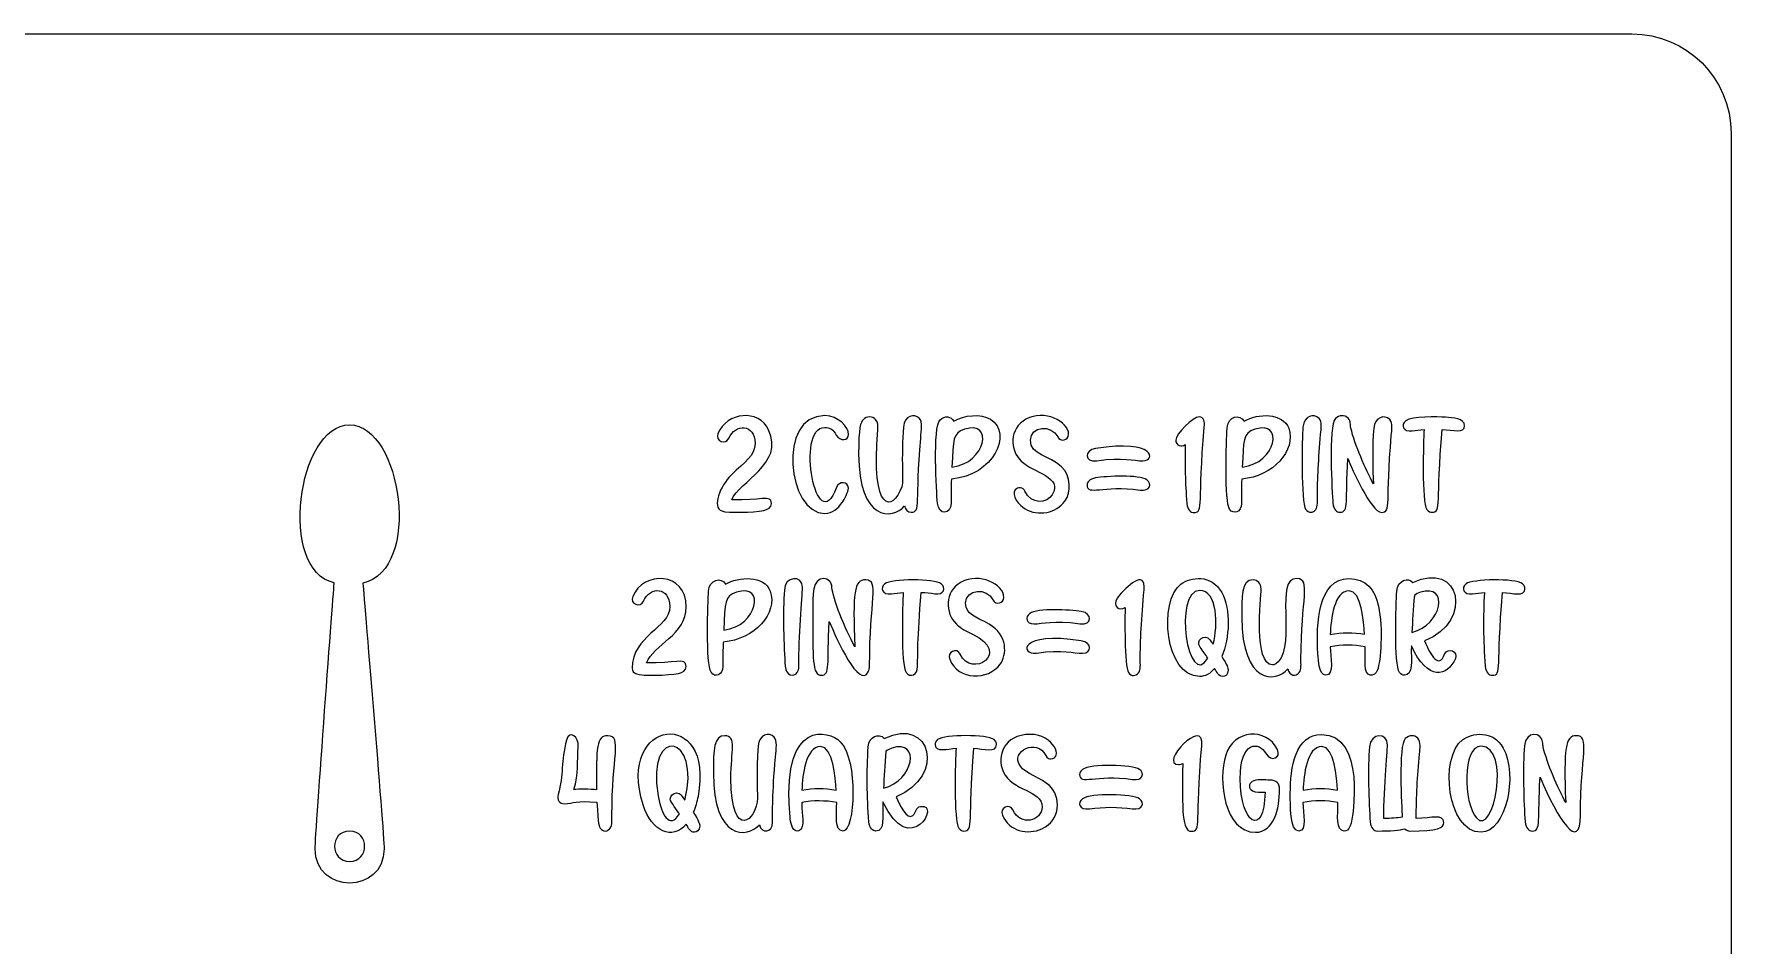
# Model space of a CAD drawing. Header units: inches. Extents: x 9.41 to 15.41, y -14.48 to -10.48.
# Drawn here: x 12.822 to 15.412, y -11.874 to -10.483 of the extents above; entities that cross this region are included whole.
import ezdxf

# ---------------------------------------------------------------- set-up
doc = ezdxf.new("R2010")
doc.units = ezdxf.units.IN
doc.header["$MEASUREMENT"] = 0
doc.layers.add('_U+0421_U+043B_U+043E_U+0439 1', color=7, linetype='Continuous')

# ---------------------------------------------------------------- blocks, each defined once
blk = doc.blocks.new('block 4')
at = {"layer": '_U+0421_U+043B_U+043E_U+0439 1', "color": 7, "lineweight": 9, "true_color": 0xffffff}
for points, knots in [([(13.3038, -11.0799), (13.2239, -11.0799), (13.1941, -11.3013), (13.2803, -11.321), (13.2803, -11.321), (13.2512, -11.7053), (13.2512, -11.7269), (13.2512, -11.7962), (13.3564, -11.7964), (13.3564, -11.7269), (13.3564, -11.7048), (13.324, -11.3213), (13.324, -11.3213), (13.4152, -11.3017), (13.3832, -11.0799), (13.3038, -11.0799)], [0, 0, 0, 0, 1, 1, 1, 2, 2, 2, 3, 3, 3, 4, 4, 4, 5, 5, 5, 5]), ([(13.3038, -11.7459), (13.2732, -11.7459), (13.2732, -11.6997), (13.3038, -11.6997), (13.3344, -11.6997), (13.3344, -11.7459), (13.3038, -11.7459)], [0, 0, 0, 0, 1, 1, 1, 2, 2, 2, 2])]:
    blk.add_open_spline(points, degree=3, knots=knots, dxfattribs=at)
blk = doc.blocks.new('block 2')
at = {"layer": '_U+0421_U+043B_U+043E_U+0439 1'}
blk.add_blockref('block 4', (0, 0), dxfattribs=at)

msp = doc.modelspace()

# ---------------------------------------------------------------- linework, layer by layer
at = {"layer": '_U+0421_U+043B_U+043E_U+0439 1', "color": 1, "lineweight": 9, "true_color": 0xff0000}
msp.add_open_spline([(9.5634, -14.4833), (9.5634, -14.4833), (15.2606, -14.4833), (15.2606, -14.4833), (15.3442, -14.4833), (15.412, -14.4156), (15.412, -14.3319), (15.412, -14.3319), (15.412, -10.6347), (15.412, -10.6347), (15.412, -10.5511), (15.3442, -10.4833), (15.2606, -10.4833), (15.2606, -10.4833), (9.5634, -10.4833), (9.5634, -10.4833), (9.4798, -10.4833), (9.412, -10.5511), (9.412, -10.6347), (9.412, -10.6347), (9.412, -14.3319), (9.412, -14.3319), (9.412, -14.4156), (9.4798, -14.4833), (9.5634, -14.4833)], degree=3, knots=[0, 0, 0, 0, 1, 1, 1, 2, 2, 2, 3, 3, 3, 4, 4, 4, 5, 5, 5, 6, 6, 6, 7, 7, 7, 8, 8, 8, 8], dxfattribs=at)
at = {"layer": '_U+0421_U+043B_U+043E_U+0439 1', "color": 7, "lineweight": 9, "true_color": 0xffffff}
for points, knots in [([(13.8872, -11.1941), (13.9302, -11.1963), (13.9475, -11.1851), (13.9475, -11.1997), (13.9475, -11.2055), (13.9419, -11.2094), (13.9358, -11.2105), (13.9196, -11.2133), (13.8816, -11.2147), (13.8716, -11.2112), (13.8567, -11.2056), (13.8687, -11.1735), (13.8865, -11.1561), (13.9071, -11.1358), (13.9226, -11.1275), (13.9226, -11.1081), (13.9226, -11.0779), (13.892, -11.0778), (13.8825, -11.1003), (13.8777, -11.1107), (13.8613, -11.1047), (13.8659, -11.0932), (13.8792, -11.0602), (13.9283, -11.0552), (13.9433, -11.0874), (13.9678, -11.14), (13.8979, -11.1661), (13.8872, -11.1941)], [0, 0, 0, 0, 1, 1, 1, 2, 2, 2, 3, 3, 3, 4, 4, 4, 5, 5, 5, 6, 6, 6, 7, 7, 7, 8, 8, 8, 9, 9, 9, 9]), ([(14.3762, -11.1864), (14.3926, -11.1594), (14.3475, -11.1529), (14.3287, -11.1352), (14.3112, -11.1187), (14.3101, -11.0853), (14.336, -11.0711), (14.3637, -11.056), (14.4011, -11.0741), (14.4011, -11.0945), (14.4011, -11.1036), (14.3885, -11.1064), (14.3844, -11.0979), (14.3754, -11.0791), (14.3428, -11.0816), (14.3428, -11.1031), (14.3428, -11.1263), (14.3713, -11.1256), (14.3903, -11.1439), (14.4048, -11.1579), (14.4055, -11.1825), (14.3955, -11.1963), (14.3822, -11.2144), (14.3548, -11.2197), (14.3346, -11.2081), (14.3253, -11.2027), (14.3129, -11.187), (14.3197, -11.1792), (14.3236, -11.1744), (14.3316, -11.1749), (14.3344, -11.1808), (14.3438, -11.202), (14.3681, -11.1998), (14.3762, -11.1864)], [0, 0, 0, 0, 1, 1, 1, 2, 2, 2, 3, 3, 3, 4, 4, 4, 5, 5, 5, 6, 6, 6, 7, 7, 7, 8, 8, 8, 9, 9, 9, 10, 10, 10, 11, 11, 11, 11]), ([(14.0468, -11.1754), (14.0504, -11.1651), (14.065, -11.1662), (14.065, -11.1764), (14.065, -11.1821), (14.0587, -11.1934), (14.0555, -11.1982), (14.0492, -11.2075), (14.0403, -11.2151), (14.0289, -11.2151), (13.9724, -11.2151), (13.955, -11.0657), (14.0289, -11.0657), (14.0497, -11.0657), (14.0653, -11.0835), (14.0653, -11.0944), (14.0654, -11.1038), (14.0522, -11.1055), (14.0465, -11.0953), (14.0422, -11.0873), (14.0366, -11.0837), (14.0289, -11.0837), (13.9837, -11.0837), (14.0168, -11.2571), (14.0468, -11.1754)], [0, 0, 0, 0, 1, 1, 1, 2, 2, 2, 3, 3, 3, 4, 4, 4, 5, 5, 5, 6, 6, 6, 7, 7, 7, 8, 8, 8, 8]), ([(14.1098, -11.087), (14.0988, -11.2163), (14.1329, -11.2124), (14.1463, -11.1745), (14.1485, -11.1683), (14.1477, -11.1548), (14.1475, -11.1481), (14.1469, -11.1269), (14.1476, -11.1044), (14.149, -11.0832), (14.15, -11.0657), (14.166, -11.0617), (14.1732, -11.0698), (14.1788, -11.076), (14.1765, -11.0865), (14.1753, -11.1004), (14.167, -11.1981), (14.1762, -11.2132), (14.1607, -11.2132), (14.1556, -11.2132), (14.152, -11.2086), (14.1507, -11.2036), (14.1325, -11.2248), (14.0806, -11.2274), (14.0806, -11.1244), (14.0806, -11.0842), (14.0839, -11.0755), (14.0874, -11.072), (14.0935, -11.0663), (14.1018, -11.0663), (14.1066, -11.0717), (14.1107, -11.0761), (14.1102, -11.0811), (14.1098, -11.087)], [0, 0, 0, 0, 1, 1, 1, 2, 2, 2, 3, 3, 3, 4, 4, 4, 5, 5, 5, 6, 6, 6, 7, 7, 7, 8, 8, 8, 9, 9, 9, 10, 10, 10, 11, 11, 11, 11]), ([(14.2258, -11.0742), (14.2219, -11.0667), (14.2121, -11.0652), (14.205, -11.0721), (14.1934, -11.083), (14.1995, -11.1827), (14.2009, -11.1993), (14.2025, -11.2189), (14.2217, -11.2166), (14.2217, -11.1999), (14.2217, -11.1857), (14.2218, -11.1731), (14.2222, -11.1625), (14.2862, -11.1576), (14.3164, -11.093), (14.2818, -11.0713), (14.2674, -11.0623), (14.2411, -11.0648), (14.2258, -11.0742)], [0, 0, 0, 0, 1, 1, 1, 2, 2, 2, 3, 3, 3, 4, 4, 4, 5, 5, 5, 6, 6, 6, 6]), ([(14.223, -11.1444), (14.2252, -11.1011), (14.224, -11.0924), (14.2423, -11.0865), (14.2874, -11.0719), (14.2752, -11.1382), (14.223, -11.1444)], [0, 0, 0, 0, 1, 1, 1, 2, 2, 2, 2]), ([(14.5791, -11.1098), (14.5736, -11.1142), (14.5645, -11.1116), (14.5645, -11.103), (14.5645, -11.0941), (14.5914, -11.0676), (14.6003, -11.0676), (14.6081, -11.0676), (14.6089, -11.0754), (14.6081, -11.0832), (14.5977, -11.1996), (14.6082, -11.2136), (14.5922, -11.2136), (14.5874, -11.2136), (14.5824, -11.2096), (14.5815, -11.1997), (14.5788, -11.1674), (14.5785, -11.1409), (14.5791, -11.1098)], [0, 0, 0, 0, 1, 1, 1, 2, 2, 2, 3, 3, 3, 4, 4, 4, 5, 5, 5, 6, 6, 6, 6]), ([(14.6689, -11.0742), (14.6629, -11.0627), (14.644, -11.0664), (14.6429, -11.0849), (14.6416, -11.1043), (14.6387, -11.1971), (14.6468, -11.2087), (14.6527, -11.2171), (14.6648, -11.2133), (14.6648, -11.1999), (14.6648, -11.1857), (14.6649, -11.1731), (14.6652, -11.1625), (14.7128, -11.1589), (14.749, -11.1186), (14.7369, -11.0849), (14.7284, -11.0615), (14.6895, -11.0615), (14.6689, -11.0742)], [0, 0, 0, 0, 1, 1, 1, 2, 2, 2, 3, 3, 3, 4, 4, 4, 5, 5, 5, 6, 6, 6, 6]), ([(14.6661, -11.1444), (14.6681, -11.1036), (14.6664, -11.0926), (14.6854, -11.0865), (14.7303, -11.0719), (14.7184, -11.1382), (14.6661, -11.1444)], [0, 0, 0, 0, 1, 1, 1, 2, 2, 2, 2]), ([(14.7857, -11.0939), (14.7824, -11.1317), (14.7807, -11.1636), (14.7807, -11.1888), (14.7807, -11.1952), (14.7816, -11.2042), (14.7782, -11.209), (14.7741, -11.2145), (14.767, -11.2148), (14.7628, -11.2087), (14.7554, -11.1982), (14.7573, -11.0993), (14.7586, -11.0832), (14.7601, -11.0659), (14.7755, -11.0616), (14.7832, -11.0699), (14.7881, -11.0755), (14.7863, -11.0861), (14.7857, -11.0939)], [0, 0, 0, 0, 1, 1, 1, 2, 2, 2, 3, 3, 3, 4, 4, 4, 5, 5, 5, 6, 6, 6, 6]), ([(14.8044, -11.1992), (14.8032, -11.1846), (14.7972, -11.0813), (14.8083, -11.0703), (14.8142, -11.0645), (14.8225, -11.0643), (14.8275, -11.0698), (14.8324, -11.0752), (14.8303, -11.0785), (14.8318, -11.0847), (14.8318, -11.0847), (14.8318, -11.0847), (14.8318, -11.0847), (14.8377, -11.1104), (14.8545, -11.148), (14.8661, -11.1699), (14.8653, -11.149), (14.8644, -11.1103), (14.8666, -11.0848), (14.8681, -11.0681), (14.8837, -11.0634), (14.891, -11.0716), (14.896, -11.0773), (14.8942, -11.0881), (14.8935, -11.0959), (14.8848, -11.1983), (14.8937, -11.2133), (14.8788, -11.2133), (14.8622, -11.2133), (14.8333, -11.146), (14.8271, -11.1311), (14.8232, -11.1966), (14.8293, -11.2132), (14.815, -11.2132), (14.8102, -11.2132), (14.8052, -11.2092), (14.8044, -11.1992)], [0, 0, 0, 0, 1, 1, 1, 2, 2, 2, 3, 3, 3, 4, 4, 4, 5, 5, 5, 6, 6, 6, 7, 7, 7, 8, 8, 8, 9, 9, 9, 10, 10, 10, 11, 11, 11, 12, 12, 12, 12]), ([(14.9709, -11.0868), (14.9615, -11.1994), (14.971, -11.2132), (14.9553, -11.2132), (14.9533, -11.2132), (14.9503, -11.2124), (14.9477, -11.2088), (14.9397, -11.1978), (14.9425, -11.1053), (14.9434, -11.087), (14.9371, -11.0873), (14.9311, -11.0879), (14.9255, -11.0888), (14.9111, -11.091), (14.9078, -11.0798), (14.9155, -11.0737), (14.9244, -11.0665), (14.9648, -11.0675), (14.9762, -11.0683), (14.9873, -11.0691), (15.0054, -11.07), (15.0054, -11.0811), (15.0054, -11.0937), (14.9878, -11.0876), (14.9709, -11.0868)], [0, 0, 0, 0, 1, 1, 1, 2, 2, 2, 3, 3, 3, 4, 4, 4, 5, 5, 5, 6, 6, 6, 7, 7, 7, 8, 8, 8, 8]), ([(14.5144, -11.1348), (14.5005, -11.1348), (14.4844, -11.1288), (14.4441, -11.1345), (14.4242, -11.1372), (14.4251, -11.1185), (14.442, -11.116), (14.5349, -11.1011), (14.534, -11.1348), (14.5144, -11.1348)], [0, 0, 0, 0, 1, 1, 1, 2, 2, 2, 3, 3, 3, 3]), ([(14.51, -11.1793), (14.453, -11.1712), (14.4293, -11.1884), (14.4293, -11.1716), (14.4293, -11.1673), (14.433, -11.1622), (14.4419, -11.1608), (14.4596, -11.158), (14.5085, -11.1554), (14.5205, -11.1639), (14.529, -11.1699), (14.5256, -11.1814), (14.51, -11.1793)], [0, 0, 0, 0, 1, 1, 1, 2, 2, 2, 3, 3, 3, 4, 4, 4, 4]), ([(14.9913, -11.4364), (14.9959, -11.4258), (14.9798, -11.4184), (14.9749, -11.4298), (14.9659, -11.4522), (14.954, -11.4325), (14.9443, -11.4096), (15.0202, -11.3787), (14.9982, -11.2857), (14.9262, -11.3205), (14.9198, -11.3119), (14.903, -11.3165), (14.9017, -11.3336), (14.9005, -11.3522), (14.8976, -11.4463), (14.9058, -11.4575), (14.9084, -11.4611), (14.9114, -11.4619), (14.9135, -11.4619), (14.9274, -11.4619), (14.9234, -11.44), (14.9241, -11.4172), (14.9489, -11.4716), (14.9797, -11.4639), (14.9913, -11.4364)], [0, 0, 0, 0, 1, 1, 1, 2, 2, 2, 3, 3, 3, 4, 4, 4, 5, 5, 5, 6, 6, 6, 7, 7, 7, 8, 8, 8, 8]), ([(13.7415, -11.4599), (13.7374, -11.4584), (13.735, -11.4551), (13.735, -11.4512), (13.735, -11.4011), (13.7925, -11.3904), (13.7925, -11.3568), (13.7925, -11.3272), (13.7624, -11.3253), (13.7524, -11.349), (13.7475, -11.3594), (13.7311, -11.3534), (13.7358, -11.3419), (13.7517, -11.3023), (13.8176, -11.3035), (13.8176, -11.3577), (13.8176, -11.4), (13.7674, -11.4157), (13.757, -11.4428), (13.7992, -11.445), (13.8173, -11.4332), (13.8173, -11.4484), (13.8173, -11.4542), (13.8118, -11.4581), (13.8057, -11.4592), (13.7895, -11.462), (13.7514, -11.4634), (13.7415, -11.4599)], [0, 0, 0, 0, 1, 1, 1, 2, 2, 2, 3, 3, 3, 4, 4, 4, 5, 5, 5, 6, 6, 6, 7, 7, 7, 8, 8, 8, 9, 9, 9, 9]), ([(13.8734, -11.4486), (13.8734, -11.4344), (13.8736, -11.4218), (13.8739, -11.4112), (13.9222, -11.4075), (13.9576, -11.3668), (13.9456, -11.3336), (13.9368, -11.3094), (13.8972, -11.3108), (13.8776, -11.3229), (13.8714, -11.3112), (13.8526, -11.3156), (13.8516, -11.3336), (13.8505, -11.3493), (13.8471, -11.4454), (13.8555, -11.4574), (13.8555, -11.4574), (13.8555, -11.4574), (13.8555, -11.4574), (13.8616, -11.4661), (13.8734, -11.4617), (13.8734, -11.4486)], [0, 0, 0, 0, 1, 1, 1, 2, 2, 2, 3, 3, 3, 4, 4, 4, 5, 5, 5, 6, 6, 6, 7, 7, 7, 7]), ([(13.9686, -11.4479), (13.9663, -11.4201), (13.9648, -11.3636), (13.9673, -11.3319), (13.9673, -11.3108), (13.9952, -11.3081), (13.9952, -11.3282), (13.9952, -11.3292), (13.9894, -11.3983), (13.9894, -11.4375), (13.9894, -11.4439), (13.9903, -11.4529), (13.9869, -11.4576), (13.9813, -11.4653), (13.9698, -11.4631), (13.9686, -11.4479)], [0, 0, 0, 0, 1, 1, 1, 2, 2, 2, 3, 3, 3, 4, 4, 4, 5, 5, 5, 5]), ([(14.0954, -11.4567), (14.0815, -11.4832), (14.0473, -11.4077), (14.0358, -11.3798), (14.0319, -11.4452), (14.038, -11.4619), (14.0237, -11.4619), (14.0098, -11.4619), (14.0105, -11.4369), (14.0105, -11.365), (14.0105, -11.3399), (14.0093, -11.3139), (14.0277, -11.3145), (14.0339, -11.3147), (14.0394, -11.3196), (14.0399, -11.328), (14.0406, -11.3441), (14.06, -11.3906), (14.0748, -11.4186), (14.0716, -11.3354), (14.0734, -11.3157), (14.0914, -11.3164), (14.1131, -11.3173), (14.0973, -11.3454), (14.0973, -11.4475), (14.0973, -11.4513), (14.0967, -11.4543), (14.0954, -11.4567), (14.0954, -11.4567), (14.0954, -11.4567), (14.0954, -11.4567)], [0, 0, 0, 0, 1, 1, 1, 2, 2, 2, 3, 3, 3, 4, 4, 4, 5, 5, 5, 6, 6, 6, 7, 7, 7, 8, 8, 8, 9, 9, 9, 10, 10, 10, 10]), ([(14.1967, -11.3375), (14.1903, -11.3365), (14.1834, -11.3359), (14.1761, -11.3355), (14.1702, -11.4059), (14.1707, -11.4347), (14.1707, -11.4486), (14.1707, -11.4615), (14.1591, -11.4661), (14.1529, -11.4575), (14.1449, -11.4464), (14.1476, -11.354), (14.1487, -11.3357), (14.1423, -11.336), (14.1363, -11.3367), (14.1307, -11.3375), (14.1164, -11.3397), (14.113, -11.3286), (14.1206, -11.3224), (14.1308, -11.3142), (14.1968, -11.3144), (14.2067, -11.3224), (14.2143, -11.3285), (14.2109, -11.3397), (14.1967, -11.3375)], [0, 0, 0, 0, 1, 1, 1, 2, 2, 2, 3, 3, 3, 4, 4, 4, 5, 5, 5, 6, 6, 6, 7, 7, 7, 8, 8, 8, 8]), ([(14.2966, -11.445), (14.2783, -11.4701), (14.2324, -11.4701), (14.2196, -11.4375), (14.2147, -11.4265), (14.2307, -11.4191), (14.2355, -11.4295), (14.2526, -11.468), (14.315, -11.4272), (14.2546, -11.3993), (14.2396, -11.3922), (14.2341, -11.388), (14.2298, -11.3839), (14.2125, -11.3675), (14.2111, -11.3341), (14.2371, -11.3198), (14.2647, -11.3047), (14.3022, -11.3228), (14.3022, -11.3432), (14.3022, -11.3517), (14.2899, -11.3557), (14.2856, -11.3467), (14.2765, -11.3278), (14.2439, -11.3302), (14.2439, -11.3518), (14.2439, -11.3699), (14.2597, -11.3723), (14.28, -11.3841), (14.309, -11.401), (14.3068, -11.4311), (14.2966, -11.445)], [0, 0, 0, 0, 1, 1, 1, 2, 2, 2, 3, 3, 3, 4, 4, 4, 5, 5, 5, 6, 6, 6, 7, 7, 7, 8, 8, 8, 9, 9, 9, 10, 10, 10, 10]), ([(14.5162, -11.3318), (14.5123, -11.3746), (14.5104, -11.4104), (14.5104, -11.4382), (14.5104, -11.4446), (14.5113, -11.4533), (14.5079, -11.458), (14.5038, -11.4636), (14.4967, -11.4639), (14.4925, -11.4578), (14.486, -11.4485), (14.487, -11.3699), (14.4872, -11.3585), (14.4789, -11.3652), (14.4668, -11.356), (14.4756, -11.344), (14.4892, -11.3254), (14.5194, -11.299), (14.5162, -11.3318)], [0, 0, 0, 0, 1, 1, 1, 2, 2, 2, 3, 3, 3, 4, 4, 4, 5, 5, 5, 6, 6, 6, 6]), ([(14.6445, -11.4543), (14.6445, -11.4513), (14.6433, -11.4465), (14.6347, -11.4331), (14.6466, -11.4051), (14.6492, -11.3619), (14.6347, -11.3355), (14.6189, -11.3068), (14.5866, -11.3122), (14.5727, -11.3226), (14.5372, -11.349), (14.5486, -11.4638), (14.6009, -11.4638), (14.6094, -11.4638), (14.6172, -11.4597), (14.6239, -11.4515), (14.6272, -11.457), (14.63, -11.4637), (14.6363, -11.4637), (14.6401, -11.4637), (14.6445, -11.4613), (14.6445, -11.4543)], [0, 0, 0, 0, 1, 1, 1, 2, 2, 2, 3, 3, 3, 4, 4, 4, 5, 5, 5, 6, 6, 6, 7, 7, 7, 7]), ([(14.7355, -11.4523), (14.7173, -11.4734), (14.6654, -11.4763), (14.6654, -11.3731), (14.6654, -11.3442), (14.6641, -11.3159), (14.6829, -11.3164), (14.6892, -11.3166), (14.6948, -11.3217), (14.6948, -11.3302), (14.6948, -11.3441), (14.6829, -11.446), (14.7123, -11.446), (14.7108, -11.446), (14.7162, -11.4469), (14.721, -11.4416), (14.7482, -11.4116), (14.7147, -11.3127), (14.7495, -11.3145), (14.7717, -11.3153), (14.7556, -11.344), (14.7556, -11.4375), (14.7556, -11.4439), (14.7565, -11.453), (14.7531, -11.4577), (14.7478, -11.4649), (14.7381, -11.4627), (14.7355, -11.4523)], [0, 0, 0, 0, 1, 1, 1, 2, 2, 2, 3, 3, 3, 4, 4, 4, 5, 5, 5, 6, 6, 6, 7, 7, 7, 8, 8, 8, 9, 9, 9, 9]), ([(14.8724, -11.4538), (14.8774, -11.4403), (14.8812, -11.3907), (14.8739, -11.3565), (14.8684, -11.3306), (14.8549, -11.3145), (14.8287, -11.3145), (14.7822, -11.3145), (14.7784, -11.3826), (14.7816, -11.4291), (14.7824, -11.44), (14.7827, -11.4619), (14.7937, -11.4619), (14.807, -11.4619), (14.8005, -11.4339), (14.8002, -11.4185), (14.8172, -11.415), (14.8364, -11.415), (14.8535, -11.4185), (14.8535, -11.4238), (14.8535, -11.4331), (14.8535, -11.4464), (14.8535, -11.4657), (14.8681, -11.4658), (14.8724, -11.4538)], [0, 0, 0, 0, 1, 1, 1, 2, 2, 2, 3, 3, 3, 4, 4, 4, 5, 5, 5, 6, 6, 6, 7, 7, 7, 8, 8, 8, 8]), ([(15.0975, -11.3298), (15.0975, -11.3427), (15.0789, -11.3363), (15.063, -11.3355), (15.0535, -11.4506), (15.0631, -11.4619), (15.0475, -11.4619), (15.0428, -11.4619), (15.0376, -11.4578), (15.0369, -11.448), (15.0335, -11.4077), (15.0336, -11.3726), (15.0356, -11.3357), (15.0293, -11.336), (15.0232, -11.3367), (15.0176, -11.3375), (15.0033, -11.3397), (14.9999, -11.3286), (15.0076, -11.3224), (15.0166, -11.3152), (15.0826, -11.3135), (15.0936, -11.3224), (15.0969, -11.325), (15.0975, -11.3279), (15.0975, -11.3298)], [0, 0, 0, 0, 1, 1, 1, 2, 2, 2, 3, 3, 3, 4, 4, 4, 5, 5, 5, 6, 6, 6, 7, 7, 7, 8, 8, 8, 8]), ([(13.8941, -11.3352), (13.939, -11.3206), (13.9271, -11.3869), (13.8748, -11.3931), (13.8769, -11.3498), (13.8758, -11.3411), (13.8941, -11.3352)], [0, 0, 0, 0, 1, 1, 1, 2, 2, 2, 2]), ([(14.6217, -11.4145), (14.6201, -11.4125), (14.6185, -11.4103), (14.6168, -11.4081), (14.6089, -11.3973), (14.594, -11.4086), (14.6016, -11.419), (14.6061, -11.4251), (14.61, -11.4306), (14.6135, -11.4356), (14.5832, -11.4868), (14.5602, -11.3324), (14.6009, -11.3324), (14.6286, -11.3324), (14.6291, -11.3862), (14.6217, -11.4145)], [0, 0, 0, 0, 1, 1, 1, 2, 2, 2, 3, 3, 3, 4, 4, 4, 5, 5, 5, 5]), ([(14.8004, -11.3995), (14.8013, -11.3765), (14.806, -11.3331), (14.829, -11.3331), (14.8483, -11.3331), (14.8515, -11.3806), (14.8528, -11.3994), (14.8354, -11.3962), (14.8178, -11.3963), (14.8004, -11.3995)], [0, 0, 0, 0, 1, 1, 1, 2, 2, 2, 3, 3, 3, 3]), ([(14.9287, -11.3402), (14.9315, -11.338), (14.9346, -11.3363), (14.938, -11.3353), (14.9818, -11.3211), (14.9716, -11.3853), (14.9249, -11.3965), (14.9257, -11.3797), (14.927, -11.3608), (14.9287, -11.3402)], [0, 0, 0, 0, 1, 1, 1, 2, 2, 2, 3, 3, 3, 3]), ([(14.3417, -11.3678), (14.3534, -11.3592), (14.4028, -11.3619), (14.4204, -11.3647), (14.4377, -11.3673), (14.4378, -11.3858), (14.4181, -11.3832), (14.3779, -11.3775), (14.3617, -11.3835), (14.3478, -11.3835), (14.3361, -11.3835), (14.3346, -11.3731), (14.3417, -11.3678)], [0, 0, 0, 0, 1, 1, 1, 2, 2, 2, 3, 3, 3, 4, 4, 4, 4]), ([(14.4224, -11.4284), (14.4085, -11.4284), (14.3925, -11.4223), (14.3522, -11.428), (14.3265, -11.4316), (14.3248, -11.3942), (14.4204, -11.4095), (14.4372, -11.4122), (14.4367, -11.4284), (14.4224, -11.4284)], [0, 0, 0, 0, 1, 1, 1, 2, 2, 2, 3, 3, 3, 3]), ([(13.7518, -11.6598), (13.7646, -11.7007), (13.7969, -11.714), (13.8175, -11.6893), (13.8208, -11.6947), (13.8235, -11.7014), (13.8299, -11.7014), (13.8337, -11.7014), (13.8381, -11.699), (13.8381, -11.692), (13.8381, -11.689), (13.8369, -11.6842), (13.8283, -11.6709), (13.8314, -11.6634), (13.8338, -11.6553), (13.8355, -11.6467), (13.8619, -11.5094), (13.7098, -11.5265), (13.7518, -11.6598)], [0, 0, 0, 0, 1, 1, 1, 2, 2, 2, 3, 3, 3, 4, 4, 4, 5, 5, 5, 6, 6, 6, 6]), ([(14.175, -11.662), (14.1673, -11.6636), (14.1692, -11.6707), (14.1634, -11.6758), (14.1543, -11.6837), (14.1426, -11.6585), (14.1378, -11.6473), (14.2144, -11.6163), (14.1911, -11.5237), (14.1198, -11.5582), (14.1111, -11.5495), (14.0965, -11.5551), (14.0953, -11.5713), (14.0929, -11.6086), (14.093, -11.6465), (14.0964, -11.6857), (14.0972, -11.6955), (14.1023, -11.6996), (14.1071, -11.6996), (14.1209, -11.6996), (14.1169, -11.6783), (14.1177, -11.6549), (14.1586, -11.7445), (14.2076, -11.656), (14.175, -11.662)], [0, 0, 0, 0, 1, 1, 1, 2, 2, 2, 3, 3, 3, 4, 4, 4, 5, 5, 5, 6, 6, 6, 7, 7, 7, 8, 8, 8, 8]), ([(14.6043, -11.5696), (14.5937, -11.6874), (14.6045, -11.7), (14.5883, -11.7), (14.5745, -11.7), (14.5738, -11.6692), (14.5753, -11.5963), (14.5737, -11.5976), (14.5716, -11.5983), (14.5694, -11.5983), (14.5368, -11.5983), (14.6092, -11.5232), (14.6043, -11.5696)], [0, 0, 0, 0, 1, 1, 1, 2, 2, 2, 3, 3, 3, 4, 4, 4, 4]), ([(13.7041, -11.6755), (13.7041, -11.6819), (13.705, -11.6907), (13.7016, -11.6954), (13.6976, -11.7008), (13.6906, -11.7013), (13.6863, -11.6951), (13.6849, -11.6932), (13.6828, -11.6903), (13.6813, -11.6558), (13.6494, -11.6522), (13.6456, -11.6579), (13.6317, -11.6579), (13.6245, -11.6579), (13.6197, -11.6519), (13.6221, -11.6439), (13.6307, -11.6126), (13.6259, -11.5941), (13.635, -11.5607), (13.6393, -11.5451), (13.6543, -11.5554), (13.6528, -11.5713), (13.6508, -11.5932), (13.6535, -11.6118), (13.6459, -11.6363), (13.6533, -11.6356), (13.6713, -11.6356), (13.6807, -11.6366), (13.6799, -11.5716), (13.6806, -11.5538), (13.6981, -11.5541), (13.7201, -11.555), (13.7041, -11.586), (13.7041, -11.6755)], [0, 0, 0, 0, 1, 1, 1, 2, 2, 2, 3, 3, 3, 4, 4, 4, 5, 5, 5, 6, 6, 6, 7, 7, 7, 8, 8, 8, 9, 9, 9, 10, 10, 10, 11, 11, 11, 11]), ([(13.8152, -11.6523), (13.8116, -11.6473), (13.8084, -11.6415), (13.8027, -11.6415), (13.7973, -11.6415), (13.7932, -11.6456), (13.7932, -11.6509), (13.7932, -11.6552), (13.8043, -11.6694), (13.807, -11.6733), (13.7924, -11.698), (13.7793, -11.674), (13.7746, -11.6459), (13.7561, -11.5356), (13.8416, -11.5522), (13.8152, -11.6523)], [0, 0, 0, 0, 1, 1, 1, 2, 2, 2, 3, 3, 3, 4, 4, 4, 5, 5, 5, 5]), ([(13.9516, -11.5562), (13.9571, -11.5624), (13.9548, -11.573), (13.9536, -11.5868), (13.9488, -11.644), (13.9492, -11.6704), (13.9492, -11.6862), (13.9492, -11.7023), (13.9326, -11.7043), (13.9291, -11.69), (13.9108, -11.7112), (13.8589, -11.7138), (13.8589, -11.6108), (13.8589, -11.5755), (13.8595, -11.5534), (13.8765, -11.5541), (13.8952, -11.5549), (13.8857, -11.5768), (13.8857, -11.6192), (13.8857, -11.7169), (13.9261, -11.6831), (13.9261, -11.6494), (13.9261, -11.6344), (13.9245, -11.6134), (13.9273, -11.5697), (13.9283, -11.5527), (13.944, -11.5478), (13.9516, -11.5562)], [0, 0, 0, 0, 1, 1, 1, 2, 2, 2, 3, 3, 3, 4, 4, 4, 5, 5, 5, 6, 6, 6, 7, 7, 7, 8, 8, 8, 9, 9, 9, 9]), ([(13.9752, -11.6668), (13.9757, -11.6739), (13.9763, -11.6879), (13.9796, -11.694), (13.9852, -11.7042), (13.9974, -11.7013), (13.9953, -11.6807), (13.9945, -11.6739), (13.9939, -11.6656), (13.9938, -11.6562), (14.0108, -11.6527), (14.0301, -11.6528), (14.0471, -11.6562), (14.0472, -11.6747), (14.0431, -11.6996), (14.0568, -11.6996), (14.0755, -11.6996), (14.08, -11.5912), (14.0526, -11.5634), (14.0346, -11.5453), (13.9655, -11.5293), (13.9752, -11.6668)], [0, 0, 0, 0, 1, 1, 1, 2, 2, 2, 3, 3, 3, 4, 4, 4, 5, 5, 5, 6, 6, 6, 7, 7, 7, 7]), ([(14.723, -11.6363), (14.723, -11.6653), (14.7144, -11.7015), (14.6861, -11.7015), (14.6389, -11.7015), (14.6287, -11.6218), (14.6408, -11.5836), (14.6532, -11.5446), (14.7025, -11.5409), (14.7198, -11.5754), (14.7259, -11.5884), (14.7094, -11.5943), (14.7024, -11.5817), (14.6919, -11.5623), (14.6628, -11.5615), (14.6628, -11.6202), (14.6628, -11.6877), (14.6994, -11.712), (14.7008, -11.6404), (14.6952, -11.6404), (14.6861, -11.6411), (14.6816, -11.6384), (14.6756, -11.6348), (14.6755, -11.6276), (14.6813, -11.6238), (14.6863, -11.6205), (14.7016, -11.6218), (14.7081, -11.6219), (14.7181, -11.6221), (14.723, -11.6261), (14.723, -11.6363)], [0, 0, 0, 0, 1, 1, 1, 2, 2, 2, 3, 3, 3, 4, 4, 4, 5, 5, 5, 6, 6, 6, 7, 7, 7, 8, 8, 8, 9, 9, 9, 10, 10, 10, 10]), ([(14.9735, -11.6866), (14.9735, -11.6948), (14.9649, -11.6996), (14.9214, -11.6996), (14.9195, -11.6996), (14.9168, -11.699), (14.9143, -11.696), (14.9064, -11.6985), (14.8929, -11.6996), (14.8719, -11.6996), (14.8672, -11.6996), (14.8621, -11.6955), (14.8613, -11.6857), (14.859, -11.657), (14.8575, -11.6022), (14.86, -11.5712), (14.862, -11.5495), (14.8879, -11.5482), (14.8879, -11.5687), (14.8879, -11.5687), (14.8821, -11.6323), (14.8821, -11.6806), (14.893, -11.6803), (14.9025, -11.6796), (14.9103, -11.6784), (14.9093, -11.664), (14.9039, -11.5688), (14.9149, -11.5585), (14.9205, -11.5531), (14.9289, -11.5524), (14.934, -11.5581), (14.939, -11.5636), (14.9372, -11.574), (14.9365, -11.5817), (14.9334, -11.6169), (14.9315, -11.6472), (14.9315, -11.6806), (14.955, -11.68), (14.9735, -11.6731), (14.9735, -11.6866)], [0, 0, 0, 0, 1, 1, 1, 2, 2, 2, 3, 3, 3, 4, 4, 4, 5, 5, 5, 6, 6, 6, 7, 7, 7, 8, 8, 8, 9, 9, 9, 10, 10, 10, 11, 11, 11, 12, 12, 12, 13, 13, 13, 13]), ([(15.0023, -11.5603), (14.9666, -11.5869), (14.9784, -11.7015), (15.0305, -11.7015), (15.0684, -11.7015), (15.087, -11.6149), (15.0644, -11.5732), (15.0486, -11.5445), (15.0162, -11.5499), (15.0023, -11.5603)], [0, 0, 0, 0, 1, 1, 1, 2, 2, 2, 3, 3, 3, 3]), ([(15.182, -11.6756), (15.182, -11.7334), (15.1472, -11.6819), (15.1205, -11.6175), (15.1166, -11.6831), (15.1227, -11.6996), (15.1084, -11.6996), (15.1036, -11.6996), (15.0986, -11.6956), (15.0978, -11.6856), (15.0955, -11.6572), (15.094, -11.6005), (15.0966, -11.5696), (15.0985, -11.5469), (15.1237, -11.5472), (15.1246, -11.5657), (15.1247, -11.568), (15.1249, -11.5698), (15.1252, -11.5711), (15.1252, -11.5711), (15.1252, -11.5711), (15.1252, -11.5711), (15.1312, -11.5968), (15.148, -11.6344), (15.1596, -11.6563), (15.1563, -11.5722), (15.1595, -11.5541), (15.1755, -11.5541), (15.1976, -11.5541), (15.1822, -11.5836), (15.182, -11.6756)], [0, 0, 0, 0, 1, 1, 1, 2, 2, 2, 3, 3, 3, 4, 4, 4, 5, 5, 5, 6, 6, 6, 7, 7, 7, 8, 8, 8, 9, 9, 9, 10, 10, 10, 10]), ([(13.994, -11.6372), (13.9948, -11.6142), (13.9995, -11.5708), (14.0226, -11.5708), (14.0419, -11.5708), (14.0451, -11.6183), (14.0463, -11.6371), (14.029, -11.6339), (14.0114, -11.634), (13.994, -11.6372)], [0, 0, 0, 0, 1, 1, 1, 2, 2, 2, 3, 3, 3, 3]), ([(14.1185, -11.6342), (14.1193, -11.6176), (14.1206, -11.5987), (14.1223, -11.5779), (14.1251, -11.5757), (14.1282, -11.5741), (14.1315, -11.573), (14.1755, -11.5588), (14.1652, -11.623), (14.1185, -11.6342)], [0, 0, 0, 0, 1, 1, 1, 2, 2, 2, 3, 3, 3, 3]), ([(14.2872, -11.5601), (14.2904, -11.5627), (14.2911, -11.5656), (14.2911, -11.5675), (14.2911, -11.5805), (14.2711, -11.5739), (14.2566, -11.5732), (14.2472, -11.6861), (14.2567, -11.6996), (14.241, -11.6996), (14.239, -11.6996), (14.236, -11.6989), (14.2334, -11.6952), (14.2254, -11.6842), (14.2282, -11.5917), (14.2292, -11.5734), (14.2165, -11.5741), (14.1973, -11.5799), (14.1973, -11.5675), (14.1973, -11.5656), (14.1979, -11.5627), (14.2012, -11.5601), (14.2113, -11.5519), (14.2773, -11.5521), (14.2872, -11.5601)], [0, 0, 0, 0, 1, 1, 1, 2, 2, 2, 3, 3, 3, 4, 4, 4, 5, 5, 5, 6, 6, 6, 7, 7, 7, 8, 8, 8, 8]), ([(14.3719, -11.6303), (14.3893, -11.6471), (14.3898, -11.6829), (14.3604, -11.6961), (14.3387, -11.706), (14.3099, -11.7001), (14.3001, -11.6753), (14.2952, -11.6642), (14.3112, -11.6568), (14.316, -11.6672), (14.3276, -11.6933), (14.3605, -11.684), (14.3605, -11.6631), (14.3602, -11.6357), (14.3156, -11.6403), (14.3012, -11.6087), (14.2907, -11.5854), (14.3024, -11.5521), (14.3423, -11.5521), (14.3787, -11.5521), (14.3933, -11.5895), (14.3737, -11.5895), (14.3722, -11.5895), (14.3683, -11.589), (14.3661, -11.5844), (14.3531, -11.5574), (14.3109, -11.5772), (14.3274, -11.6008), (14.3345, -11.6109), (14.3604, -11.6194), (14.3719, -11.6303)], [0, 0, 0, 0, 1, 1, 1, 2, 2, 2, 3, 3, 3, 4, 4, 4, 5, 5, 5, 6, 6, 6, 7, 7, 7, 8, 8, 8, 9, 9, 9, 10, 10, 10, 10]), ([(14.7872, -11.5522), (14.7471, -11.5522), (14.7394, -11.6025), (14.7394, -11.6423), (14.7394, -11.6594), (14.7383, -11.6996), (14.7522, -11.6996), (14.7654, -11.6996), (14.759, -11.6726), (14.7587, -11.6562), (14.7757, -11.6527), (14.7949, -11.6527), (14.812, -11.6562), (14.8121, -11.6747), (14.8081, -11.6996), (14.8217, -11.6996), (14.8246, -11.6996), (14.8285, -11.6982), (14.8309, -11.6915), (14.8361, -11.6776), (14.8542, -11.5522), (14.7872, -11.5522)], [0, 0, 0, 0, 1, 1, 1, 2, 2, 2, 3, 3, 3, 4, 4, 4, 5, 5, 5, 6, 6, 6, 7, 7, 7, 7]), ([(14.7589, -11.6372), (14.7598, -11.6141), (14.7645, -11.5708), (14.7875, -11.5708), (14.8068, -11.5708), (14.8101, -11.6183), (14.8113, -11.6371), (14.7939, -11.6339), (14.7764, -11.634), (14.7589, -11.6372)], [0, 0, 0, 0, 1, 1, 1, 2, 2, 2, 3, 3, 3, 3]), ([(15.0234, -11.6797), (15.0033, -11.6565), (15.0016, -11.5701), (15.0305, -11.5701), (15.0764, -11.5701), (15.0496, -11.7102), (15.0234, -11.6797)], [0, 0, 0, 0, 1, 1, 1, 2, 2, 2, 2]), ([(14.4986, -11.6209), (14.4416, -11.6128), (14.4179, -11.63), (14.4179, -11.6132), (14.4179, -11.6111), (14.4187, -11.6082), (14.4222, -11.6055), (14.4344, -11.5966), (14.4993, -11.5986), (14.5091, -11.6055), (14.5176, -11.6115), (14.5143, -11.623), (14.4986, -11.6209)], [0, 0, 0, 0, 1, 1, 1, 2, 2, 2, 3, 3, 3, 4, 4, 4, 4]), ([(14.4986, -11.6657), (14.4768, -11.6626), (14.4546, -11.6626), (14.4327, -11.6657), (14.417, -11.6679), (14.414, -11.6564), (14.4222, -11.6504), (14.4343, -11.6414), (14.4994, -11.6434), (14.5091, -11.6503), (14.5176, -11.6564), (14.5142, -11.6679), (14.4986, -11.6657)], [0, 0, 0, 0, 1, 1, 1, 2, 2, 2, 3, 3, 3, 4, 4, 4, 4])]:
    msp.add_open_spline(points, degree=3, knots=knots, dxfattribs=at)

# ---------------------------------------------------------------- block references
at = {"layer": '_U+0421_U+043B_U+043E_U+0439 1'}
msp.add_blockref('block 2', (0, 0), dxfattribs=at)

doc.saveas('drawing.dxf')
